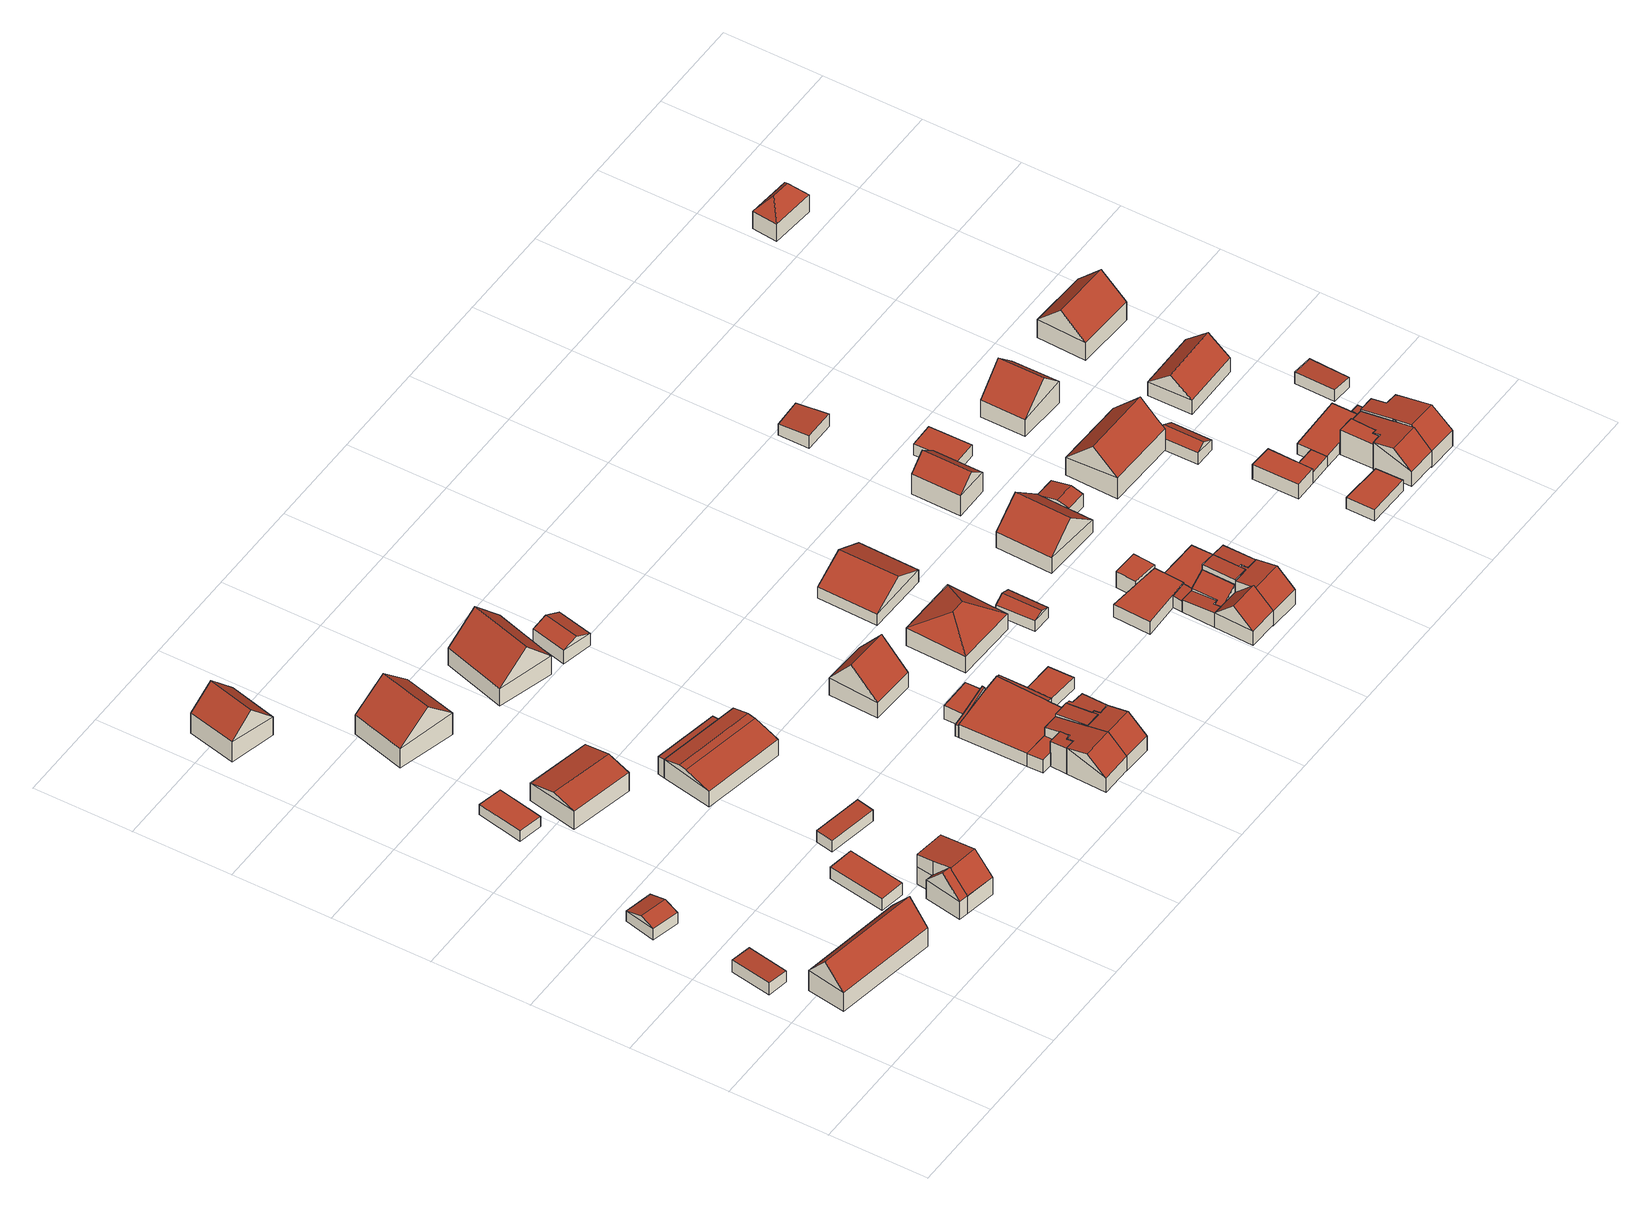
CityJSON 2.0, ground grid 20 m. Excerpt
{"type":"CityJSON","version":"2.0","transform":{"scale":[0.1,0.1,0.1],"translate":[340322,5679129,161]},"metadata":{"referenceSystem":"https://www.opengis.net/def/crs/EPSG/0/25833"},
"CityObjects":{
"building1":{"type":"Building","attributes":{"Dachtyp_tdc":"tdcPolyFlatRoof","Gemeindeschluessel":14729160,"Dachneigung":3.45,"QualitaetDacherkennung":81,"Geometrietyp2DReferenz":"3000","function":"31001_9998","roofType":"2100","measuredHeight":2.8},"geometry":[{"type":"MultiSurface","lod":"2","boundaries":[[[0,1,2,3]],[[1,4,5,2]],[[4,6,7,5]],[[6,0,3,7]],[[6,4,1,0]],[[3,2,5,7]]],"semantics":{"surfaces":[{"type":"WallSurface"},{"type":"RoofSurface"},{"type":"GroundSurface"}],"values":[0,0,0,0,1,2]}}]},
"building2":{"type":"Building","attributes":{"Dachtyp_tdc":"tdcGableRoof","Gemeindeschluessel":14729160,"Dachneigung":48.86,"QualitaetDacherkennung":70,"Geometrietyp2DReferenz":"3000","function":"31001_9998","roofType":"3100","measuredHeight":9.04},"geometry":[{"type":"MultiSurface","lod":"2","boundaries":[[[8,9,10,11]],[[9,12,13,10]],[[12,14,15,13]],[[14,8,11,15]],[[12,9,16]],[[8,14,17]],[[9,8,17,16]],[[14,12,16,17]],[[11,10,13,15]]],"semantics":{"surfaces":[{"type":"WallSurface"},{"type":"RoofSurface"},{"type":"GroundSurface"}],"values":[0,0,0,0,0,0,1,1,2]}}]},
"building3":{"type":"Building","attributes":{"Dachtyp_tdc":"tdcGableRoof","Gemeindeschluessel":14729160,"Dachneigung":17.67,"QualitaetDacherkennung":89,"Geometrietyp2DReferenz":"3000","function":"31001_9998","roofType":"3100","measuredHeight":3.53},"geometry":[{"type":"MultiSurface","lod":"2","boundaries":[[[18,19,20,21]],[[19,22,23,20]],[[22,24,25,23]],[[24,18,21,25]],[[22,19,26]],[[18,24,27]],[[19,18,27,26]],[[24,22,26,27]],[[21,20,23,25]]],"semantics":{"surfaces":[{"type":"WallSurface"},{"type":"RoofSurface"},{"type":"GroundSurface"}],"values":[0,0,0,0,0,0,1,1,2]}}]},
"building4":{"type":"Building","attributes":{"Dachtyp_tdc":"tdcPolyFlatRoof","Gemeindeschluessel":14729160,"Dachneigung":0,"QualitaetDacherkennung":93,"Geometrietyp2DReferenz":"3000","function":"31001_9998","roofType":"1000","measuredHeight":2.4},"geometry":[{"type":"MultiSurface","lod":"2","boundaries":[[[28,29,30,31]],[[29,32,33,30]],[[32,34,35,33]],[[34,28,31,35]],[[34,32,29,28]],[[31,30,33,35]]],"semantics":{"surfaces":[{"type":"WallSurface"},{"type":"RoofSurface"},{"type":"GroundSurface"}],"values":[0,0,0,0,1,2]}}]},
"building5":{"type":"Building","attributes":{"Dachtyp_tdc":"tdcPolyFlatRoof","Gemeindeschluessel":14729160,"Dachneigung":3.11,"QualitaetDacherkennung":82,"Geometrietyp2DReferenz":"3000","function":"31001_9998","roofType":"2100","measuredHeight":2.93},"geometry":[{"type":"MultiSurface","lod":"2","boundaries":[[[36,37,38,39]],[[37,40,41,38]],[[40,42,43,41]],[[42,36,39,43]],[[42,40,37,36]],[[39,38,41,43]]],"semantics":{"surfaces":[{"type":"WallSurface"},{"type":"RoofSurface"},{"type":"GroundSurface"}],"values":[0,0,0,0,1,2]}}]},
"building6":{"type":"Building","attributes":{"Gemeindeschluessel":14729160,"Geometrietyp2DReferenz":"3000","function":"31001_9998","roofType":"9999"},"children":["building6-1","building6-2"]},
"building6-1":{"type":"BuildingPart","attributes":{"Dachtyp_tdc":"tdcGableRoof","Dachneigung":10.77,"QualitaetDacherkennung":47,"Geometrietyp2DReferenz":"3000","roofType":"3100","measuredHeight":8.33},"parents":["building6"],"geometry":[{"type":"MultiSurface","lod":"2","boundaries":[[[44,45,46,47]],[[45,48,49,46]],[[48,50,51,49]],[[50,52,53,51]],[[54,50,55,56]],[[57,58,59,60,56,55]],[[44,61,59,58,45]],[[45,58,57,48]],[[48,57,55,50]],[[50,54,52]],[[53,47,46,49,51]],[[47,53,52,44]],[[61,60,59]],[[52,54,61,44]],[[61,54,56,60]]],"semantics":{"surfaces":[{"type":"WallSurface"},{"type":"RoofSurface"},{"type":"GroundSurface"},{"type":"ClosureSurface"}],"values":[0,0,0,0,1,1,0,0,0,0,2,3,0,3,3]}}]},
"building6-2":{"type":"BuildingPart","attributes":{"Dachtyp_tdc":"tdcGableRoof","Dachneigung":48.95,"QualitaetDacherkennung":73,"Geometrietyp2DReferenz":"3000","roofType":"3100","measuredHeight":8.47},"parents":["building6"],"geometry":[{"type":"MultiSurface","lod":"2","boundaries":[[[54,62,63,53,52]],[[62,64,65,63]],[[64,61,44,47,65]],[[64,62,66]],[[62,54,56,67,66]],[[61,64,66,67,60]],[[53,63,65,47]],[[52,53,47,44]],[[54,52,44,61]],[[60,67,56]],[[61,60,56,54]]],"semantics":{"surfaces":[{"type":"WallSurface"},{"type":"RoofSurface"},{"type":"GroundSurface"},{"type":"ClosureSurface"}],"values":[0,0,0,0,1,1,2,3,3,0,3]}}]},
"building7":{"type":"Building","attributes":{"Gemeindeschluessel":14729160,"Dachtyp_tdc":"tdcGableRoof","Dachneigung":14.03,"QualitaetDacherkennung":88,"Geometrietyp2DReferenz":"3000","function":"31001_9998","roofType":"3100","measuredHeight":5.53},"geometry":[{"type":"MultiSurface","lod":"2","boundaries":[[[68,69,70,71]],[[69,72,73,70]],[[72,74,75,73]],[[74,68,71,75]],[[72,69,76]],[[68,74,77]],[[69,68,77,76]],[[74,72,76,77]],[[71,70,73,75]]],"semantics":{"surfaces":[{"type":"WallSurface"},{"type":"RoofSurface"},{"type":"GroundSurface"}],"values":[0,0,0,0,0,0,1,1,2]}}]},
"building8":{"type":"Building","attributes":{"Dachtyp_tdc":"tdcGableRoof","Gemeindeschluessel":14729160,"Dachneigung":44.87,"QualitaetDacherkennung":89,"Geometrietyp2DReferenz":"3000","function":"31001_9998","roofType":"3100","measuredHeight":9.23},"geometry":[{"type":"MultiSurface","lod":"2","boundaries":[[[78,79,80,81]],[[79,82,83,80]],[[82,84,85,83]],[[84,78,81,85]],[[82,79,86]],[[78,84,87]],[[79,78,87,86]],[[84,82,86,87]],[[81,80,83,85]]],"semantics":{"surfaces":[{"type":"WallSurface"},{"type":"RoofSurface"},{"type":"GroundSurface"}],"values":[0,0,0,0,0,0,1,1,2]}}]},
"building9":{"type":"Building","attributes":{"Gemeindeschluessel":14729160,"Dachtyp_tdc":"tdcPolyFlatRoof","Dachneigung":3.34,"QualitaetDacherkennung":82,"Geometrietyp2DReferenz":"3000","function":"31001_9998","roofType":"2100","measuredHeight":2.76},"geometry":[{"type":"MultiSurface","lod":"2","boundaries":[[[88,89,90,91]],[[89,92,93,90]],[[92,94,95,93]],[[94,88,91,95]],[[94,92,89,88]],[[91,90,93,95]]],"semantics":{"surfaces":[{"type":"WallSurface"},{"type":"RoofSurface"},{"type":"GroundSurface"}],"values":[0,0,0,0,1,2]}}]},
"building10":{"type":"Building","attributes":{"Dachtyp_tdc":"tdcGableRoof","Gemeindeschluessel":14729160,"Dachneigung":41.37,"QualitaetDacherkennung":78,"Geometrietyp2DReferenz":"3000","function":"31001_9998","roofType":"3100","measuredHeight":10.11},"geometry":[{"type":"MultiSurface","lod":"2","boundaries":[[[96,97,98,99]],[[97,100,101,98]],[[100,102,103,101]],[[102,96,99,103]],[[100,97,104]],[[96,102,105]],[[97,96,105,104]],[[102,100,104,105]],[[99,98,101,103]]],"semantics":{"surfaces":[{"type":"WallSurface"},{"type":"RoofSurface"},{"type":"GroundSurface"}],"values":[0,0,0,0,0,0,1,1,2]}}]},
"building11":{"type":"Building","attributes":{"Gemeindeschluessel":14729160,"Geometrietyp2DReferenz":"3000","function":"31001_9998","roofType":"9999"},"children":["building11-1","building11-2"]},
"building11-1":{"type":"BuildingPart","attributes":{"Dachtyp_tdc":"tdcPolyFlatRoof","Dachneigung":14.11,"QualitaetDacherkennung":56,"Geometrietyp2DReferenz":"3000","roofType":"2100","measuredHeight":4.42},"parents":["building11"],"geometry":[{"type":"MultiSurface","lod":"2","boundaries":[[[106,107,108,109]],[[110,111,112,113]],[[111,106,109,112]],[[111,110,107,106]],[[109,108,113,112]],[[113,108,107,110]]],"semantics":{"surfaces":[{"type":"WallSurface"},{"type":"RoofSurface"},{"type":"GroundSurface"},{"type":"ClosureSurface"}],"values":[0,0,0,1,2,3]}}]},
"building11-2":{"type":"BuildingPart","attributes":{"Dachtyp_tdc":"tdcCutGableRoof","Dachneigung":16.23,"QualitaetDacherkennung":88,"Geometrietyp2DReferenz":"3000","roofType":"9999","measuredHeight":5.29},"parents":["building11"],"geometry":[{"type":"MultiSurface","lod":"2","boundaries":[[[114,115,116,117]],[[115,110,113,116]],[[118,114,117,119]],[[115,114,120,121]],[[110,115,121,122]],[[118,110,122,123]],[[114,118,123,120]],[[122,121,120,123]],[[117,116,113,108,119]],[[119,108,107,110,118]],[[108,113,110,107]]],"semantics":{"surfaces":[{"type":"WallSurface"},{"type":"RoofSurface"},{"type":"GroundSurface"},{"type":"ClosureSurface"}],"values":[0,0,0,1,0,1,0,1,2,0,3]}}]},
"building12":{"type":"Building","attributes":{"Dachtyp_tdc":"tdcGableRoof","Gemeindeschluessel":14729160,"Dachneigung":44.81,"QualitaetDacherkennung":93,"Geometrietyp2DReferenz":"3000","function":"31001_9998","roofType":"3100","measuredHeight":9.96},"geometry":[{"type":"MultiSurface","lod":"2","boundaries":[[[124,125,126,127]],[[125,128,129,126]],[[128,130,131,129]],[[130,124,127,131]],[[128,125,132]],[[124,130,133]],[[125,124,133,132]],[[130,128,132,133]],[[127,126,129,131]]],"semantics":{"surfaces":[{"type":"WallSurface"},{"type":"RoofSurface"},{"type":"GroundSurface"}],"values":[0,0,0,0,0,0,1,1,2]}}]},
"building13":{"type":"Building","attributes":{"Dachtyp_tdc":"tdcFreeFormRoof","Gemeindeschluessel":14729160,"Dachneigung":10.51,"QualitaetDacherkennung":53,"Geometrietyp2DReferenz":"3000","function":"31001_9998","roofType":"5000","measuredHeight":6.97},"geometry":[{"type":"MultiSurface","lod":"2","boundaries":[[[134,135,136,137]],[[135,138,139,136]],[[138,140,141,139]],[[140,142,143,141]],[[142,144,145,143]],[[144,146,147,145]],[[146,148,149,147]],[[148,150,151,149]],[[150,134,137,151]],[[150,148,146,144,142,140,138,152,153]],[[134,153,152,135]],[[138,135,152]],[[134,150,153]],[[137,136,139,141,143,145,147,149,151]]],"semantics":{"surfaces":[{"type":"WallSurface"},{"type":"RoofSurface"},{"type":"GroundSurface"}],"values":[0,0,0,0,0,0,0,0,0,1,1,0,0,2]}}]},
"building14":{"type":"Building","attributes":{"Dachtyp_tdc":"tdcGableRoof","Gemeindeschluessel":14729160,"Dachneigung":25.34,"QualitaetDacherkennung":75,"Geometrietyp2DReferenz":"3000","function":"31001_9998","roofType":"3100","measuredHeight":4.46},"geometry":[{"type":"MultiSurface","lod":"2","boundaries":[[[154,155,156,157]],[[155,158,159,156]],[[158,160,161,159]],[[160,154,157,161]],[[158,155,162]],[[154,160,163]],[[155,154,163,162]],[[160,158,162,163]],[[157,156,159,161]]],"semantics":{"surfaces":[{"type":"WallSurface"},{"type":"RoofSurface"},{"type":"GroundSurface"}],"values":[0,0,0,0,0,0,1,1,2]}}]},
"building15":{"type":"Building","attributes":{"Gemeindeschluessel":14729160,"Geometrietyp2DReferenz":"3000","function":"31001_9998","roofType":"9999"},"children":["building15-1","building15-2"]},
"building15-1":{"type":"BuildingPart","attributes":{"Dachtyp_tdc":"tdcGableRoof","Dachneigung":44.26,"QualitaetDacherkennung":89,"Geometrietyp2DReferenz":"3000","roofType":"3100","measuredHeight":7.19},"parents":["building15"],"geometry":[{"type":"MultiSurface","lod":"2","boundaries":[[[164,165,166,167]],[[165,168,169,166]],[[168,170,171,169]],[[170,172,173,171]],[[172,174,175,173]],[[174,134,176,175]],[[134,153,177,176]],[[153,178,179,177]],[[153,134,174,172]],[[172,170,168,165,164,180,178,153]],[[167,166,169,171,173,175,176,177,179,181]],[[180,181,179,178]],[[164,167,181,180]]],"semantics":{"surfaces":[{"type":"WallSurface"},{"type":"RoofSurface"},{"type":"GroundSurface"},{"type":"ClosureSurface"}],"values":[0,0,0,0,0,0,0,0,1,1,2,3,3]}}]},
"building15-2":{"type":"BuildingPart","attributes":{"Dachtyp_tdc":"tdcPolyFlatRoof","Dachneigung":6.63,"QualitaetDacherkennung":95,"Geometrietyp2DReferenz":"3000","roofType":"2100","measuredHeight":6.54},"parents":["building15"],"geometry":[{"type":"MultiSurface","lod":"2","boundaries":[[[182,183,164,167,184]],[[185,186,187,179,178]],[[186,182,184,187]],[[186,185,188,183,182]],[[184,167,181,179,187]],[[180,164,183,188]],[[180,181,167,164]],[[178,180,188,185]],[[178,179,181,180]]],"semantics":{"surfaces":[{"type":"WallSurface"},{"type":"RoofSurface"},{"type":"GroundSurface"},{"type":"ClosureSurface"}],"values":[0,0,0,1,2,0,3,0,3]}}]},
"building16":{"type":"Building","attributes":{"Dachtyp_tdc":"tdcGableRoof","Gemeindeschluessel":14729160,"Dachneigung":48.01,"QualitaetDacherkennung":89,"Geometrietyp2DReferenz":"3000","function":"31001_9998","roofType":"3100","measuredHeight":9.48},"geometry":[{"type":"MultiSurface","lod":"2","boundaries":[[[189,190,191,192]],[[190,193,194,191]],[[193,195,196,194]],[[195,189,192,196]],[[193,190,197]],[[189,195,198]],[[190,189,198,197]],[[195,193,197,198]],[[192,191,194,196]]],"semantics":{"surfaces":[{"type":"WallSurface"},{"type":"RoofSurface"},{"type":"GroundSurface"}],"values":[0,0,0,0,0,0,1,1,2]}}]},
"building17":{"type":"Building","attributes":{"Gemeindeschluessel":14729160,"Geometrietyp2DReferenz":"3000","function":"31001_9998","roofType":"9999"},"children":["building17-1","building17-2","building17-3","building17-4","building17-5","building17-6","building17-7","building17-8"]},
"building17-1":{"type":"BuildingPart","attributes":{"Dachtyp_tdc":"tdcPolyFlatRoof","Dachneigung":0,"QualitaetDacherkennung":0,"Geometrietyp2DReferenz":"3000","roofType":"9999","measuredHeight":3.07},"parents":["building17"],"geometry":[{"type":"MultiSurface","lod":"2","boundaries":[[[199,200,201,202,203]],[[202,204,147,203]],[[201,200,205,206]],[[200,199,207,205]],[[147,204,206,205,207]],[[206,204,202,201]],[[203,147,207,199]]],"semantics":{"surfaces":[{"type":"RoofSurface"},{"type":"WallSurface"},{"type":"GroundSurface"},{"type":"ClosureSurface"}],"values":[0,1,1,1,2,3,3]}}]},
"building17-2":{"type":"BuildingPart","attributes":{"Dachtyp_tdc":"tdcPolyFlatRoof","Dachneigung":4.3,"QualitaetDacherkennung":74,"Geometrietyp2DReferenz":"3000","roofType":"2100","measuredHeight":6.04},"parents":["building17"],"geometry":[{"type":"MultiSurface","lod":"2","boundaries":[[[208,209,145,204,202]],[[209,210,143,145]],[[210,211,141,143]],[[211,212,139,141]],[[212,213,201,206,139]],[[212,211,210,209,208,213]],[[206,204,145,143,141,139]],[[202,201,213,208]],[[202,204,206,201]]],"semantics":{"surfaces":[{"type":"WallSurface"},{"type":"RoofSurface"},{"type":"GroundSurface"},{"type":"ClosureSurface"}],"values":[0,0,0,0,0,1,2,0,3]}}]},
"building17-3":{"type":"BuildingPart","attributes":{"Dachtyp_tdc":"tdcPolyFlatRoof","Dachneigung":0,"QualitaetDacherkennung":36,"Geometrietyp2DReferenz":"3000","roofType":"1000","measuredHeight":3.06},"parents":["building17"],"geometry":[{"type":"MultiSurface","lod":"2","boundaries":[[[214,215,216,217,218]],[[219,220,221,222,223]],[[224,225,149,226]],[[225,203,147,149]],[[199,227,228,229,207]],[[199,203,225,224,220,219,215,214,230,227]],[[229,218,217,222,221,226,149,147,207]],[[230,228,227]],[[218,229,228,230,214]],[[223,216,215,219]],[[223,222,217,216]],[[226,221,220,224]],[[207,147,203,199]]],"semantics":{"surfaces":[{"type":"WallSurface"},{"type":"RoofSurface"},{"type":"GroundSurface"},{"type":"ClosureSurface"}],"values":[0,0,0,0,0,1,2,0,3,0,3,3,3]}}]},
"building17-4":{"type":"BuildingPart","attributes":{"Dachtyp_tdc":"tdcPolyFlatRoof","Dachneigung":0,"QualitaetDacherkennung":89,"Geometrietyp2DReferenz":"3000","roofType":"1000","measuredHeight":3.07},"parents":["building17"],"geometry":[{"type":"MultiSurface","lod":"2","boundaries":[[[231,232,233,234]],[[235,236,237,238,239]],[[236,231,234,237]],[[236,235,240,232,231]],[[234,233,238,237]],[[239,240,235]],[[238,233,232,240,239]]],"semantics":{"surfaces":[{"type":"WallSurface"},{"type":"RoofSurface"},{"type":"GroundSurface"},{"type":"ClosureSurface"}],"values":[0,0,0,1,2,0,3]}}]},
"building17-5":{"type":"BuildingPart","attributes":{"Dachtyp_tdc":"tdcPolyFlatRoof","Dachneigung":7.1,"QualitaetDacherkennung":32,"Geometrietyp2DReferenz":"3000","roofType":"2100","measuredHeight":3.89},"parents":["building17"],"geometry":[{"type":"MultiSurface","lod":"2","boundaries":[[[241,239,238,242]],[[243,244,214,218,233,232]],[[228,241,242,229]],[[228,230,244,243,240,239,241]],[[242,238,233,218,229]],[[232,240,243]],[[233,238,239,240,232]],[[230,214,244]],[[228,229,218,214,230]]],"semantics":{"surfaces":[{"type":"WallSurface"},{"type":"RoofSurface"},{"type":"GroundSurface"},{"type":"ClosureSurface"}],"values":[0,0,0,1,2,0,3,0,3]}}]},
"building17-6":{"type":"BuildingPart","attributes":{"Dachtyp_tdc":"tdcPolyFlatRoof","Dachneigung":0,"QualitaetDacherkennung":87,"Geometrietyp2DReferenz":"3000","roofType":"1000","measuredHeight":2.67},"parents":["building17"],"geometry":[{"type":"MultiSurface","lod":"2","boundaries":[[[245,246,247,248]],[[246,249,250,247]],[[249,251,252,250]],[[251,249,246,245]],[[248,247,250,252]],[[248,252,251,245]]],"semantics":{"surfaces":[{"type":"WallSurface"},{"type":"RoofSurface"},{"type":"GroundSurface"},{"type":"ClosureSurface"}],"values":[0,0,0,1,2,3]}}]},
"building17-7":{"type":"BuildingPart","attributes":{"Dachtyp_tdc":"tdcPolyFlatRoof","Dachneigung":8.45,"QualitaetDacherkennung":95,"Geometrietyp2DReferenz":"3000","roofType":"2100","measuredHeight":2.87},"parents":["building17"],"geometry":[{"type":"MultiSurface","lod":"2","boundaries":[[[216,253,254,217]],[[253,245,248,254]],[[223,222,252,251]],[[223,251,245,253,216]],[[217,254,248,252,222]],[[251,252,248,245]],[[217,222,223,216]]],"semantics":{"surfaces":[{"type":"WallSurface"},{"type":"RoofSurface"},{"type":"GroundSurface"},{"type":"ClosureSurface"}],"values":[0,0,0,1,2,3,3]}}]},
"building17-8":{"type":"BuildingPart","attributes":{"Dachtyp_tdc":"tdcPolyFlatRoof","Dachneigung":6.81,"QualitaetDacherkennung":90,"Geometrietyp2DReferenz":"3000","roofType":"2100","measuredHeight":6.29},"parents":["building17"],"geometry":[{"type":"MultiSurface","lod":"2","boundaries":[[[255,256,257,221,220]],[[256,258,259,257]],[[258,170,260,259]],[[170,168,261,260]],[[168,262,263,261]],[[262,264,265,263]],[[264,266,224,226,265]],[[266,264,262,168,170,258,256,255]],[[221,257,259,260,261,263,265,226]],[[220,224,266,255]],[[220,221,226,224]]],"semantics":{"surfaces":[{"type":"WallSurface"},{"type":"RoofSurface"},{"type":"GroundSurface"},{"type":"ClosureSurface"}],"values":[0,0,0,0,0,0,0,1,2,0,3]}}]},
"building18":{"type":"Building","attributes":{"Dachtyp_tdc":"tdcHipRoof","Gemeindeschluessel":14729160,"Dachneigung":26.86,"QualitaetDacherkennung":77,"Geometrietyp2DReferenz":"3000","function":"31001_9998","roofType":"3200","measuredHeight":6.87},"geometry":[{"type":"MultiSurface","lod":"2","boundaries":[[[267,268,269,270]],[[268,271,272,269]],[[271,273,274,272]],[[273,267,270,274]],[[271,268,275]],[[267,273,276]],[[268,267,276,275]],[[273,271,275,276]],[[270,269,272,274]]],"semantics":{"surfaces":[{"type":"WallSurface"},{"type":"RoofSurface"},{"type":"GroundSurface"}],"values":[0,0,0,0,1,1,1,1,2]}}]},
"building19":{"type":"Building","attributes":{"Dachtyp_tdc":"tdcGableRoof","Gemeindeschluessel":14729160,"Dachneigung":27.64,"QualitaetDacherkennung":80,"Geometrietyp2DReferenz":"3000","function":"31001_9998","roofType":"3100","measuredHeight":6.07},"geometry":[{"type":"MultiSurface","lod":"2","boundaries":[[[277,278,279,280]],[[278,281,282,279]],[[281,283,284,282]],[[283,277,280,284]],[[281,278,285]],[[277,283,286]],[[278,277,286,285]],[[283,281,285,286]],[[280,279,282,284]]],"semantics":{"surfaces":[{"type":"WallSurface"},{"type":"RoofSurface"},{"type":"GroundSurface"}],"values":[0,0,0,0,0,0,1,1,2]}}]},
"building20":{"type":"Building","attributes":{"Dachtyp_tdc":"tdcGableRoof","Gemeindeschluessel":14729160,"Dachneigung":22.49,"QualitaetDacherkennung":96,"Geometrietyp2DReferenz":"3000","function":"31001_9998","roofType":"3100","measuredHeight":3.26},"geometry":[{"type":"MultiSurface","lod":"2","boundaries":[[[287,288,289,290]],[[288,291,292,289]],[[291,293,294,292]],[[293,287,290,294]],[[291,288,295]],[[287,293,296]],[[288,287,296,295]],[[293,291,295,296]],[[290,289,292,294]]],"semantics":{"surfaces":[{"type":"WallSurface"},{"type":"RoofSurface"},{"type":"GroundSurface"}],"values":[0,0,0,0,0,0,1,1,2]}}]},
"building21":{"type":"Building","attributes":{"Gemeindeschluessel":14729160,"Geometrietyp2DReferenz":"3000","function":"31001_9998","roofType":"9999"},"children":["building21-1","building21-2"]},
"building21-1":{"type":"BuildingPart","attributes":{"Dachtyp_tdc":"tdcGableRoof","Dachneigung":44.36,"QualitaetDacherkennung":85,"Geometrietyp2DReferenz":"3000","roofType":"3100","measuredHeight":7.15},"parents":["building21"],"geometry":[{"type":"MultiSurface","lod":"2","boundaries":[[[297,298,299,300]],[[298,301,302,303,299]],[[304,305,306,307]],[[305,297,300,306]],[[305,308,309,297]],[[301,298,309,308,304,310]],[[304,308,305]],[[297,309,298]],[[300,299,303,307,306]],[[310,302,301]],[[307,303,302,310,304]]],"semantics":{"surfaces":[{"type":"WallSurface"},{"type":"RoofSurface"},{"type":"GroundSurface"},{"type":"ClosureSurface"}],"values":[0,0,0,0,1,1,0,0,2,0,3]}}]},
"building21-2":{"type":"BuildingPart","attributes":{"Dachtyp_tdc":"tdcPolyFlatRoof","Dachneigung":31.44,"QualitaetDacherkennung":83,"Geometrietyp2DReferenz":"3000","roofType":"2100","measuredHeight":5.17},"parents":["building21"],"geometry":[{"type":"MultiSurface","lod":"2","boundaries":[[[311,312,304,307,313]],[[302,314,315,303]],[[314,316,317,315]],[[316,318,319,317]],[[318,311,313,319]],[[318,316,314,302,310,312,311]],[[313,307,303,315,317,319]],[[310,304,312]],[[302,303,307,304,310]]],"semantics":{"surfaces":[{"type":"WallSurface"},{"type":"RoofSurface"},{"type":"GroundSurface"},{"type":"ClosureSurface"}],"values":[0,0,0,0,0,1,2,0,3]}}]},
"building22":{"type":"Building","attributes":{"Gemeindeschluessel":14729160,"Geometrietyp2DReferenz":"3000","function":"31001_9998","roofType":"9999"},"children":["building22-1","building22-2","building22-3","building22-4","building22-5","building22-6"]},
"building22-1":{"type":"BuildingPart","attributes":{"Dachtyp_tdc":"tdcPolyFlatRoof","Dachneigung":4.44,"QualitaetDacherkennung":96,"Geometrietyp2DReferenz":"3000","roofType":"2100","measuredHeight":2.66},"parents":["building22"],"geometry":[{"type":"MultiSurface","lod":"2","boundaries":[[[320,321,322,323]],[[324,325,319,326]],[[325,324,327,328,321,320]],[[323,322,329,326,319]],[[329,322,321,328]],[[324,326,329,328,327]],[[323,319,325,320]]],"semantics":{"surfaces":[{"type":"WallSurface"},{"type":"RoofSurface"},{"type":"GroundSurface"},{"type":"ClosureSurface"}],"values":[0,0,1,2,3,3,3]}}]},
"building22-2":{"type":"BuildingPart","attributes":{"Dachtyp_tdc":"tdcPolyFlatRoof","Dachneigung":3.65,"QualitaetDacherkennung":83,"Geometrietyp2DReferenz":"3000","roofType":"2100","measuredHeight":6.04},"parents":["building22"],"geometry":[{"type":"MultiSurface","lod":"2","boundaries":[[[330,331,332,333,334]],[[331,335,336,332]],[[335,337,338,336]],[[337,339,340,338]],[[339,341,342,343,340]],[[341,339,337,335,331,330]],[[333,332,336,338,340,343]],[[330,334,342,341]],[[334,333,343,342]]],"semantics":{"surfaces":[{"type":"WallSurface"},{"type":"RoofSurface"},{"type":"GroundSurface"},{"type":"ClosureSurface"}],"values":[0,0,0,0,0,1,2,0,3]}}]},
"building22-3":{"type":"BuildingPart","attributes":{"Dachtyp_tdc":"tdcPolyFlatRoof","Dachneigung":4.61,"QualitaetDacherkennung":85,"Geometrietyp2DReferenz":"3000","roofType":"2100","measuredHeight":3.33},"parents":["building22"],"geometry":[{"type":"MultiSurface","lod":"2","boundaries":[[[344,345,315,317]],[[345,301,303,315]],[[301,298,299,303]],[[298,346,320,323,299]],[[347,344,317,319,325]],[[347,346,298,301,345,344]],[[317,315,303,299,323,319]],[[325,320,346,347]],[[325,319,323,320]]],"semantics":{"surfaces":[{"type":"WallSurface"},{"type":"RoofSurface"},{"type":"GroundSurface"},{"type":"ClosureSurface"}],"values":[0,0,0,0,0,1,2,0,3]}}]},
"building22-4":{"type":"BuildingPart","attributes":{"Dachtyp_tdc":"tdcPolyFlatRoof","Dachneigung":0,"QualitaetDacherkennung":88,"Geometrietyp2DReferenz":"3000","roofType":"1000","measuredHeight":2.65},"parents":["building22"],"geometry":[{"type":"MultiSurface","lod":"2","boundaries":[[[348,334,333,349]],[[342,350,313,343]],[[350,351,324,326,313]],[[352,348,349,353]],[[352,328,327,351,350,342,334,348]],[[349,333,343,313,326,329,353]],[[343,333,334,342]],[[327,324,351]],[[329,326,324,327,328]],[[353,329,328,352]]],"semantics":{"surfaces":[{"type":"WallSurface"},{"type":"RoofSurface"},{"type":"GroundSurface"},{"type":"ClosureSurface"}],"values":[0,0,0,0,1,2,3,0,3,3]}}]},
"building22-5":{"type":"BuildingPart","attributes":{"Dachtyp_tdc":"tdcPolyFlatRoof","Dachneigung":0,"QualitaetDacherkennung":79,"Geometrietyp2DReferenz":"3000","roofType":"1000","measuredHeight":2.96},"parents":["building22"],"geometry":[{"type":"MultiSurface","lod":"2","boundaries":[[[354,355,356,357]],[[355,358,359,356]],[[360,361,352,353,362]],[[363,354,357,322,321]],[[363,364,361,360,358,355,354]],[[357,356,359,362,353,329,322]],[[362,359,358,360]],[[352,361,364,328]],[[353,352,328,329]],[[321,328,364,363]],[[321,322,329,328]]],"semantics":{"surfaces":[{"type":"WallSurface"},{"type":"RoofSurface"},{"type":"GroundSurface"},{"type":"ClosureSurface"}],"values":[0,0,0,0,1,2,3,0,3,0,3]}}]},
"building22-6":{"type":"BuildingPart","attributes":{"Dachtyp_tdc":"tdcPolyFlatRoof","Dachneigung":0,"QualitaetDacherkennung":0,"Geometrietyp2DReferenz":"3000","roofType":"9999","measuredHeight":3.79},"parents":["building22"],"geometry":[{"type":"MultiSurface","lod":"2","boundaries":[[[365,366,367,368]],[[368,367,369,359,358]],[[367,366,370,369]],[[366,365,360,362,370]],[[358,360,365,368]],[[359,369,370,362]],[[358,359,362,360]]],"semantics":{"surfaces":[{"type":"RoofSurface"},{"type":"WallSurface"},{"type":"GroundSurface"},{"type":"ClosureSurface"}],"values":[0,1,1,1,1,2,3]}}]},
"building23":{"type":"Building","attributes":{"Gemeindeschluessel":14729160,"Geometrietyp2DReferenz":"3000","function":"31001_9998","roofType":"9999"},"children":["building23-1","building23-2"]},
"building23-1":{"type":"BuildingPart","attributes":{"Dachtyp_tdc":"tdcPolyFlatRoof","Dachneigung":4.28,"QualitaetDacherkennung":88,"Geometrietyp2DReferenz":"3000","roofType":"2100","measuredHeight":6.59},"parents":["building23"],"geometry":[{"type":"MultiSurface","lod":"2","boundaries":[[[371,341,372,373]],[[341,339,374,375,372]],[[376,371,373,377,378]],[[376,379,339,341,371]],[[373,372,375,380,377]],[[381,374,339,379]],[[381,380,375,374]],[[378,381,379,376]],[[378,377,380,381]]],"semantics":{"surfaces":[{"type":"WallSurface"},{"type":"RoofSurface"},{"type":"GroundSurface"},{"type":"ClosureSurface"}],"values":[0,0,0,1,2,0,3,0,3]}}]},
"building23-2":{"type":"BuildingPart","attributes":{"Dachtyp_tdc":"tdcGableRoof","Dachneigung":44.42,"QualitaetDacherkennung":80,"Geometrietyp2DReferenz":"3000","roofType":"3100","measuredHeight":7.06},"parents":["building23"],"geometry":[{"type":"MultiSurface","lod":"2","boundaries":[[[374,382,383,375]],[[382,335,384,383]],[[335,385,386,384]],[[385,387,388,386]],[[387,389,390,388]],[[389,391,392,390]],[[391,393,394,392]],[[393,378,377,394]],[[393,391,389,387]],[[387,385,335,382,374,381,378,393]],[[375,383,384,386,388,390,392,394,377,380]],[[380,377,378,381]],[[374,375,380,381]]],"semantics":{"surfaces":[{"type":"WallSurface"},{"type":"RoofSurface"},{"type":"GroundSurface"},{"type":"ClosureSurface"}],"values":[0,0,0,0,0,0,0,0,1,1,2,3,3]}}]},
"building24":{"type":"Building","attributes":{"Gemeindeschluessel":14729160,"Geometrietyp2DReferenz":"3000","function":"31001_9998","roofType":"9999"},"children":["building24-1","building24-2"]},
"building24-1":{"type":"BuildingPart","attributes":{"Dachtyp_tdc":"tdcGableRoof","Dachneigung":40.53,"QualitaetDacherkennung":86,"Geometrietyp2DReferenz":"3000","roofType":"3100","measuredHeight":8.45},"parents":["building24"],"geometry":[{"type":"MultiSurface","lod":"2","boundaries":[[[395,396,397,398]],[[396,399,400,401,397]],[[402,395,398,403]],[[399,396,404]],[[395,402,405]],[[396,395,405,404]],[[402,406,407,399,404,405]],[[398,397,401,408,403]],[[403,408,406,402]],[[407,400,399]],[[408,401,400,407,406]]],"semantics":{"surfaces":[{"type":"WallSurface"},{"type":"RoofSurface"},{"type":"GroundSurface"},{"type":"ClosureSurface"}],"values":[0,0,0,0,0,1,1,2,0,0,3]}}]},
"building24-2":{"type":"BuildingPart","attributes":{"Dachtyp_tdc":"tdcGableRoof","Dachneigung":14.76,"QualitaetDacherkennung":95,"Geometrietyp2DReferenz":"3000","roofType":"3100","measuredHeight":3.72},"parents":["building24"],"geometry":[{"type":"MultiSurface","lod":"2","boundaries":[[[400,409,410,401]],[[409,411,412,410]],[[411,413,406,408,412]],[[411,409,414]],[[400,407,413,415]],[[409,400,415,414]],[[413,411,414,415]],[[401,410,412,408]],[[407,406,413]],[[400,401,408,406,407]]],"semantics":{"surfaces":[{"type":"WallSurface"},{"type":"RoofSurface"},{"type":"GroundSurface"},{"type":"ClosureSurface"}],"values":[0,0,0,0,0,1,1,2,0,3]}}]},
"building25":{"type":"Building","attributes":{"Dachtyp_tdc":"tdcGableRoof","Gemeindeschluessel":14729160,"Dachneigung":39.98,"QualitaetDacherkennung":96,"Geometrietyp2DReferenz":"3000","function":"31001_9998","roofType":"3100","measuredHeight":7.52},"geometry":[{"type":"MultiSurface","lod":"2","boundaries":[[[416,417,418,419]],[[417,420,421,418]],[[420,422,423,421]],[[422,416,419,423]],[[420,417,424]],[[416,422,425]],[[417,416,425,424]],[[422,420,424,425]],[[419,418,421,423]]],"semantics":{"surfaces":[{"type":"WallSurface"},{"type":"RoofSurface"},{"type":"GroundSurface"}],"values":[0,0,0,0,0,0,1,1,2]}}]},
"building26":{"type":"Building","attributes":{"Dachtyp_tdc":"tdcPolyFlatRoof","Gemeindeschluessel":14729160,"Dachneigung":3.57,"QualitaetDacherkennung":92,"Geometrietyp2DReferenz":"3000","function":"31001_9998","roofType":"2100","measuredHeight":3.05},"geometry":[{"type":"MultiSurface","lod":"2","boundaries":[[[426,427,428,429]],[[427,430,431,428]],[[430,432,433,431]],[[432,426,429,433]],[[432,430,427,426]],[[429,428,431,433]]],"semantics":{"surfaces":[{"type":"WallSurface"},{"type":"RoofSurface"},{"type":"GroundSurface"}],"values":[0,0,0,0,1,2]}}]},
"building27":{"type":"Building","attributes":{"Dachtyp_tdc":"tdcPolyFlatRoof","Gemeindeschluessel":14729160,"Dachneigung":0,"QualitaetDacherkennung":84,"Geometrietyp2DReferenz":"3000","function":"31001_9998","roofType":"1000","measuredHeight":2.56},"geometry":[{"type":"MultiSurface","lod":"2","boundaries":[[[434,435,436,437]],[[435,438,439,436]],[[438,440,441,439]],[[440,434,437,441]],[[440,438,435,434]],[[437,436,439,441]]],"semantics":{"surfaces":[{"type":"WallSurface"},{"type":"RoofSurface"},{"type":"GroundSurface"}],"values":[0,0,0,0,1,2]}}]},
"building28":{"type":"Building","attributes":{"Dachtyp_tdc":"tdcGableRoof","Gemeindeschluessel":14729160,"Dachneigung":44.68,"QualitaetDacherkennung":74,"Geometrietyp2DReferenz":"3000","function":"31001_9998","roofType":"3100","measuredHeight":9.69},"geometry":[{"type":"MultiSurface","lod":"2","boundaries":[[[442,443,444,445]],[[443,446,447,444]],[[446,448,449,447]],[[448,450,451,449]],[[450,442,445,451]],[[450,452,453,454,442]],[[443,454,453,446]],[[448,452,450]],[[446,453,452,448]],[[442,454,443]],[[445,444,447,449,451]]],"semantics":{"surfaces":[{"type":"WallSurface"},{"type":"RoofSurface"},{"type":"GroundSurface"}],"values":[0,0,0,0,0,1,1,0,0,0,2]}}]},
"building29":{"type":"Building","attributes":{"Dachtyp_tdc":"tdcPolyFlatRoof","Gemeindeschluessel":14729160,"Dachneigung":0,"QualitaetDacherkennung":88,"Geometrietyp2DReferenz":"3000","function":"31001_9998","roofType":"1000","measuredHeight":2.62},"geometry":[{"type":"MultiSurface","lod":"2","boundaries":[[[455,456,457,458]],[[456,459,460,457]],[[459,461,462,460]],[[461,455,458,462]],[[461,459,456,455]],[[458,457,460,462]]],"semantics":{"surfaces":[{"type":"WallSurface"},{"type":"RoofSurface"},{"type":"GroundSurface"}],"values":[0,0,0,0,1,2]}}]},
"building30":{"type":"Building","attributes":{"Dachtyp_tdc":"tdcFreeFormRoof","Gemeindeschluessel":14729160,"Dachneigung":32.19,"QualitaetDacherkennung":96,"Geometrietyp2DReferenz":"3000","function":"31001_9998","roofType":"5000","measuredHeight":3.82},"geometry":[{"type":"MultiSurface","lod":"2","boundaries":[[[463,464,465,466]],[[464,467,468,465]],[[467,469,470,468]],[[469,471,472,470]],[[471,463,466,472]],[[473,474,469,467,464]],[[463,471,474,473]],[[464,463,473]],[[471,469,474]],[[466,465,468,470,472]]],"semantics":{"surfaces":[{"type":"WallSurface"},{"type":"RoofSurface"},{"type":"GroundSurface"}],"values":[0,0,0,0,0,1,1,0,0,2]}}]},
"building31":{"type":"Building","attributes":{"Dachtyp_tdc":"tdcGableRoof","Gemeindeschluessel":14729160,"Dachneigung":43.86,"QualitaetDacherkennung":96,"Geometrietyp2DReferenz":"3000","function":"31001_9998","roofType":"3100","measuredHeight":9.35},"geometry":[{"type":"MultiSurface","lod":"2","boundaries":[[[475,476,477,478]],[[476,479,480,477]],[[479,481,482,480]],[[481,475,478,482]],[[479,476,483]],[[475,481,484]],[[476,475,484,483]],[[481,479,483,484]],[[478,477,480,482]]],"semantics":{"surfaces":[{"type":"WallSurface"},{"type":"RoofSurface"},{"type":"GroundSurface"}],"values":[0,0,0,0,0,0,1,1,2]}}]},
"building32":{"type":"Building","attributes":{"Gemeindeschluessel":14729160,"Geometrietyp2DReferenz":"3000","function":"31001_9998","roofType":"9999"},"children":["building32-1","building32-2","building32-3","building32-4","building32-5"]},
"building32-1":{"type":"BuildingPart","attributes":{"Dachtyp_tdc":"tdcPolyFlatRoof","Dachneigung":0,"QualitaetDacherkennung":59,"Geometrietyp2DReferenz":"3000","roofType":"1000","measuredHeight":3.39},"parents":["building32"],"geometry":[{"type":"MultiSurface","lod":"2","boundaries":[[[485,486,487,488]],[[486,489,490,491,487]],[[492,493,494,495,496]],[[493,485,488,494]],[[493,492,489,486,485]],[[488,487,491,495,494]],[[496,490,489,492]],[[496,495,491,490]]],"semantics":{"surfaces":[{"type":"WallSurface"},{"type":"RoofSurface"},{"type":"GroundSurface"},{"type":"ClosureSurface"}],"values":[0,0,0,0,1,2,0,3]}}]},
"building32-2":{"type":"BuildingPart","attributes":{"Dachtyp_tdc":"tdcPolyFlatRoof","Dachneigung":0,"QualitaetDacherkennung":79,"Geometrietyp2DReferenz":"3000","roofType":"1000","measuredHeight":5.74},"parents":["building32"],"geometry":[{"type":"MultiSurface","lod":"2","boundaries":[[[497,498,499,500,501]],[[498,502,503,499]],[[502,504,505,503]],[[504,506,507,505]],[[506,508,509,510,507]],[[506,504,502,498,497,508]],[[510,500,499,503,505,507]],[[501,509,508,497]],[[501,500,510,509]]],"semantics":{"surfaces":[{"type":"WallSurface"},{"type":"RoofSurface"},{"type":"GroundSurface"},{"type":"ClosureSurface"}],"values":[0,0,0,0,0,1,2,0,3]}}]},
"building32-3":{"type":"BuildingPart","attributes":{"Dachtyp_tdc":"tdcPolyFlatRoof","Dachneigung":0,"QualitaetDacherkennung":81,"Geometrietyp2DReferenz":"3000","roofType":"1000","measuredHeight":2.55},"parents":["building32"],"geometry":[{"type":"MultiSurface","lod":"2","boundaries":[[[496,495,511,512]],[[490,513,514,491]],[[490,496,512,513]],[[514,511,495,491]],[[512,511,514,513]],[[491,495,496,490]]],"semantics":{"surfaces":[{"type":"WallSurface"},{"type":"RoofSurface"},{"type":"GroundSurface"},{"type":"ClosureSurface"}],"values":[0,0,1,2,3,3]}}]},
"building32-4":{"type":"BuildingPart","attributes":{"Dachtyp_tdc":"tdcPolyFlatRoof","Dachneigung":5.08,"QualitaetDacherkennung":91,"Geometrietyp2DReferenz":"3000","roofType":"2100","measuredHeight":2.56},"parents":["building32"],"geometry":[{"type":"MultiSurface","lod":"2","boundaries":[[[515,516,517,518]],[[516,519,520,521,517]],[[522,515,518,523,524]],[[522,519,516,515]],[[518,517,521,523]],[[524,520,519,522]],[[524,523,521,520]]],"semantics":{"surfaces":[{"type":"WallSurface"},{"type":"RoofSurface"},{"type":"GroundSurface"},{"type":"ClosureSurface"}],"values":[0,0,0,1,2,0,3]}}]},
"building32-5":{"type":"BuildingPart","attributes":{"Dachtyp_tdc":"tdcPolyFlatRoof","Dachneigung":0,"QualitaetDacherkennung":92,"Geometrietyp2DReferenz":"3000","roofType":"1000","measuredHeight":2.54},"parents":["building32"],"geometry":[{"type":"MultiSurface","lod":"2","boundaries":[[[525,524,523,526]],[[520,527,528,521]],[[527,529,530,528]],[[529,501,500,530]],[[509,531,532,510]],[[531,512,511,532]],[[513,533,534,514]],[[533,525,526,534]],[[533,513,512,531,509,501,529,527,520,524,525]],[[526,523,521,528,530,500,510,532,511,514,534]],[[521,523,524,520]],[[510,500,501,509]],[[514,511,512,513]]],"semantics":{"surfaces":[{"type":"WallSurface"},{"type":"RoofSurface"},{"type":"GroundSurface"},{"type":"ClosureSurface"}],"values":[0,0,0,0,0,0,0,0,1,2,3,3,3]}}]},
"building33":{"type":"Building","attributes":{"Dachtyp_tdc":"tdcFreeFormRoof","Gemeindeschluessel":14729160,"Dachneigung":10.14,"QualitaetDacherkennung":76,"Geometrietyp2DReferenz":"3000","function":"31001_9998","roofType":"5000","measuredHeight":7.05},"geometry":[{"type":"MultiSurface","lod":"2","boundaries":[[[535,536,537,538]],[[536,539,540,537]],[[539,541,542,540]],[[541,543,544,542]],[[543,545,546,544]],[[545,547,548,546]],[[547,549,550,548]],[[549,551,552,550]],[[551,535,538,552]],[[539,553,554,541]],[[553,536,535,551,549,547,545,543,554]],[[539,536,553]],[[543,541,554]],[[538,537,540,542,544,546,548,550,552]]],"semantics":{"surfaces":[{"type":"WallSurface"},{"type":"RoofSurface"},{"type":"GroundSurface"}],"values":[0,0,0,0,0,0,0,0,0,1,1,0,0,2]}}]},
"building34":{"type":"Building","attributes":{"Dachtyp_tdc":"tdcFreeFormRoof","Gemeindeschluessel":14729160,"Dachneigung":10.35,"QualitaetDacherkennung":42,"Geometrietyp2DReferenz":"3000","function":"31001_9998","roofType":"5000","measuredHeight":7.71},"geometry":[{"type":"MultiSurface","lod":"2","boundaries":[[[555,556,557,558]],[[556,559,560,557]],[[559,561,562,560]],[[561,563,564,562]],[[563,565,566,564]],[[565,567,568,566]],[[567,555,558,568]],[[569,555,567,565,563,561,570]],[[556,569,570,559]],[[556,555,569]],[[561,559,570]],[[558,557,560,562,564,566,568]]],"semantics":{"surfaces":[{"type":"WallSurface"},{"type":"RoofSurface"},{"type":"GroundSurface"}],"values":[0,0,0,0,0,0,0,1,1,0,0,2]}}]},
"building35":{"type":"Building","attributes":{"Dachtyp_tdc":"tdcGableRoof","Gemeindeschluessel":14729160,"Dachneigung":40.01,"QualitaetDacherkennung":97,"Geometrietyp2DReferenz":"3000","function":"31001_9998","roofType":"3100","measuredHeight":6.99},"geometry":[{"type":"MultiSurface","lod":"2","boundaries":[[[571,572,573,574]],[[572,575,576,573]],[[575,577,578,576]],[[577,571,574,578]],[[575,572,579]],[[571,577,580]],[[572,571,580,579]],[[577,575,579,580]],[[574,573,576,578]]],"semantics":{"surfaces":[{"type":"WallSurface"},{"type":"RoofSurface"},{"type":"GroundSurface"}],"values":[0,0,0,0,0,0,1,1,2]}}]},
"building36":{"type":"Building","attributes":{"Dachtyp_tdc":"tdcGableRoof","Gemeindeschluessel":14729160,"Dachneigung":42.62,"QualitaetDacherkennung":64,"Geometrietyp2DReferenz":"3000","function":"31001_9998","roofType":"3100","measuredHeight":9.01},"geometry":[{"type":"MultiSurface","lod":"2","boundaries":[[[581,582,583,584]],[[582,585,586,583]],[[585,587,588,586]],[[587,581,584,588]],[[585,582,589]],[[581,587,590]],[[582,581,590,589]],[[587,585,589,590]],[[584,583,586,588]]],"semantics":{"surfaces":[{"type":"WallSurface"},{"type":"RoofSurface"},{"type":"GroundSurface"}],"values":[0,0,0,0,0,0,1,1,2]}}]},
"building37":{"type":"Building","attributes":{"Dachtyp_tdc":"tdcPolyFlatRoof","Gemeindeschluessel":14729160,"Dachneigung":3.64,"QualitaetDacherkennung":87,"Geometrietyp2DReferenz":"3000","function":"31001_9998","roofType":"2100","measuredHeight":2.72},"geometry":[{"type":"MultiSurface","lod":"2","boundaries":[[[591,592,593,594]],[[592,595,596,593]],[[595,597,598,596]],[[597,591,594,598]],[[597,595,592,591]],[[594,593,596,598]]],"semantics":{"surfaces":[{"type":"WallSurface"},{"type":"RoofSurface"},{"type":"GroundSurface"}],"values":[0,0,0,0,1,2]}}]},
"building38":{"type":"Building","attributes":{"Dachtyp_tdc":"tdcFreeFormRoof","Gemeindeschluessel":14729160,"Dachneigung":50.69,"QualitaetDacherkennung":6,"Geometrietyp2DReferenz":"3000","function":"31001_9998","roofType":"5000","measuredHeight":7.22},"geometry":[{"type":"MultiSurface","lod":"2","boundaries":[[[599,600,601,602]],[[600,603,604,601]],[[603,605,606,604]],[[605,599,602,606]],[[607,605,603]],[[608,607,603,600]],[[608,600,599]],[[607,608,599,605]],[[602,601,604,606]]],"semantics":{"surfaces":[{"type":"WallSurface"},{"type":"RoofSurface"},{"type":"GroundSurface"}],"values":[0,0,0,0,1,1,1,1,2]}}]}
},
"vertices":[
[50,243,61],[7,250,63],[7,250,35],[50,243,35],[22,334,63],[22,334,35],[65,326,61],[65,326,35],
[256,88,74],[44,123,75],[44,123,31],[256,88,31],[56,201,78],[56,201,31],[269,167,77],[269,167,31],[50,164,122],[263,129,122],
[69,473,66],[12,486,66],[12,486,40],[69,473,40],[27,550,64],[27,550,40],[84,537,64],[84,537,40],[19,515,76],[76,502,76],
[97,807,64],[116,901,64],[116,901,40],[97,807,40],[165,890,64],[165,890,40],[146,797,64],[146,797,40],
[305,315,62],[356,306,64],[356,306,35],[305,315,35],[336,190,64],[336,190,35],[286,199,62],[286,199,35],
[369,149,74],[374,184,74],[374,184,34],[369,149,34],[436,176,74],[436,176,34],[420,61,74],[420,61,34],[358,72,74],[358,72,34],[358,72,75],[425,100,117],[363,109,117],[436,176,103],[374,184,103],[369,149,110],[364,112,117],[369,149,77],
[338,76,75],[338,76,34],[352,152,77],[352,152,34],[345,114,119],[363,110,119],
[191,846,81],[322,818,81],[322,818,40],[191,846,40],[301,717,83],[301,717,40],[170,745,83],[170,745,40],[311,764,95],[180,792,95],
[138,1411,61],[113,1314,61],[113,1314,19],[138,1411,19],[19,1337,66],[19,1337,19],[43,1435,66],[43,1435,19],[63,1326,112],[88,1423,112],
[468,363,65],[462,328,63],[462,328,37],[468,363,37],[361,346,63],[361,346,37],[367,381,65],[367,381,37],
[156,1085,68],[186,1195,68],[186,1195,23],[156,1085,23],[302,1163,74],[302,1163,23],[273,1054,74],[273,1054,23],[248,1178,124],[219,1069,124],
[496,672,81],[493,658,84],[493,658,40],[496,672,40],[359,683,84],[362,697,81],[362,697,40],[359,683,40],
[510,549,77],[340,580,77],[340,580,40],[510,549,40],[529,651,84],[529,651,40],[520,601,92],[350,633,92],[353,649,93],[523,617,93],
[373,1022,66],[411,1150,66],[411,1150,26],[373,1022,26],[523,1117,70],[523,1117,26],[485,989,70],[485,989,26],[469,1133,126],[431,1005,126],
[808,36,58],[744,37,58],[744,37,25],[808,36,25],[746,118,87],[746,118,25],[767,117,87],[767,117,25],[767,131,85],[767,131,25],[777,131,85],[777,131,25],[779,183,75],[779,183,25],[812,182,75],[812,182,25],[810,116,87],[810,116,25],[745,76,95],[809,74,95],
[509,979,68],[526,1052,68],[526,1052,37],[509,979,37],[588,1038,65],[588,1038,37],[571,965,65],[571,965,37],[555,1045,81],[538,972,81],
[842,128,85],[849,128,85],[849,128,24],[842,128,24],[849,115,88],[849,115,24],[871,115,88],[871,115,24],[870,72,95],[870,72,24],[869,34,58],[869,34,24],[808,36,24],[809,74,24],[810,116,88],[810,116,24],[842,115,88],[842,115,24],
[844,181,81],[842,128,88],[844,181,24],[810,116,89],[812,182,81],[812,182,24],[842,115,89],
[685,557,77],[776,553,77],[776,553,37],[685,557,37],[772,453,72],[772,453,37],[681,457,72],[681,457,37],[774,507,132],[683,511,132],
[726,185,56],[727,153,56],[748,152,56],[778,151,56],[779,183,56],[778,151,25],[727,153,25],[748,152,25],[726,185,25],
[778,151,83],[777,131,84],[767,131,84],[767,117,85],[746,118,85],[748,152,83],
[818,328,56],[859,330,56],[859,330,54],[859,330,25],[818,328,25],[854,225,56],[852,180,56],[852,180,25],[854,225,25],[854,225,54],[844,181,56],[812,182,56],[844,181,25],[724,321,56],[724,321,52],[724,321,25],[752,323,56],
[818,367,56],[818,333,56],[818,333,25],[818,367,25],[750,329,56],[750,367,56],[750,367,25],[750,329,25],[750,329,55],[753,329,56],
[724,328,52],[724,328,25],[818,333,64],[818,328,64],
[867,273,52],[929,271,52],[929,271,25],[867,273,25],[930,219,52],[930,219,25],[866,224,52],[866,224,25],
[867,331,52],[867,331,25],
[852,180,80],[852,173,81],[852,173,25],[878,170,81],[878,170,25],[871,115,25],[849,115,25],[849,128,86],[849,128,25],[842,128,86],[842,128,25],[844,181,80],
[989,390,67],[861,393,67],[861,393,30],[989,390,30],[864,515,71],[864,515,30],[992,512,71],[992,512,30],[915,454,99],[946,453,99],
[875,580,61],[878,702,61],[878,702,35],[875,580,35],[1006,700,63],[1006,700,35],[1003,578,63],[1003,578,35],[944,701,96],[942,579,96],
[1056,431,49],[1054,349,50],[1054,349,26],[1056,431,26],[1014,350,50],[1014,350,26],[1012,428,50],[1012,428,26],[1035,349,59],[1035,430,59],
[1193,25,47],[1195,104,48],[1195,104,14],[1193,25,14],[1215,103,48],[1215,103,40],[1215,103,14],[1257,102,48],[1254,23,47],[1254,23,14],[1257,102,14],[1255,63,86],[1194,65,86],[1227,103,48],
[1259,169,66],[1257,102,66],[1259,169,14],[1215,118,40],[1215,118,14],[1225,118,47],[1225,118,14],[1227,170,47],[1227,170,14],
[1198,171,39],[1199,190,41],[1199,190,14],[1198,171,14],[1233,170,39],[1227,170,39],[1233,170,14],[1234,190,41],[1234,191,41],[1234,191,14],
[1322,167,73],[1322,100,73],[1322,100,14],[1322,167,14],[1322,167,41],[1298,101,74],[1298,101,14],[1298,115,74],[1298,115,14],[1291,115,75],[1291,115,14],[1292,168,75],[1292,168,41],[1292,168,14],
[1225,118,46],[1215,118,46],[1198,171,42],[1227,170,42],
[1322,230,41],[1322,230,14],[1259,169,41],[1233,170,41],[1237,233,41],[1237,233,14],
[1122,187,44],[1125,263,44],[1125,263,14],[1122,187,14],[1186,257,44],[1186,257,14],[1238,251,44],[1237,233,44],[1238,251,14],[1199,190,44],[1234,191,44],
[1238,251,52],[1241,296,52],[1189,298,52],[1186,257,52],[1189,298,14],[1241,296,14],
[1259,169,77],[1292,168,11],[1259,169,11],[1291,115,71],[1291,115,11],[1257,102,77],[1257,102,11],[1257,102,74],[1290,101,75],[1290,101,11],[1290,101,74],
[1298,115,71],[1298,115,11],[1298,101,11],[1322,100,74],[1322,100,11],[1320,57,82],[1320,57,11],[1319,20,46],[1319,20,11],[1254,23,46],[1254,23,11],[1255,59,82],[1255,59,11],
[1148,402,64],[1152,516,64],[1152,516,27],[1148,402,27],[1275,511,56],[1275,511,54],[1275,511,27],[1271,397,56],[1271,397,27],[1210,514,112],[1206,400,112],[1273,445,56],[1273,463,56],[1273,445,27],
[1318,510,54],[1318,510,27],[1316,444,57],[1316,444,27],[1273,445,57],[1317,469,64],[1274,470,64],
[1252,705,78],[1251,605,78],[1251,605,33],[1252,705,33],[1181,605,79],[1181,605,33],[1182,705,79],[1182,705,33],[1216,605,108],[1216,705,108],
[1176,907,71],[1176,969,67],[1176,969,41],[1176,907,41],[1236,972,67],[1236,972,41],[1240,907,71],[1240,907,41],
[1314,666,61],[1265,665,61],[1265,665,35],[1314,666,35],[1263,752,61],[1263,752,35],[1313,753,61],[1313,753,35],
[1372,410,67],[1374,516,60],[1374,516,18],[1372,410,18],[1519,512,60],[1519,512,18],[1517,421,66],[1517,421,18],[1517,406,67],[1517,406,18],[1517,421,81],[1518,457,115],[1373,460,115],
[1659,73,29],[1660,18,29],[1660,18,3],[1659,73,3],[1572,20,29],[1572,20,3],[1572,77,29],[1572,77,3],
[1560,340,40],[1517,340,44],[1517,340,17],[1560,340,17],[1517,406,44],[1517,406,17],[1517,421,44],[1517,421,17],[1560,421,40],[1560,421,17],[1535,340,55],[1535,421,55],
[1505,707,83],[1506,612,83],[1506,612,32],[1505,707,32],[1405,617,71],[1405,617,32],[1405,707,72],[1405,707,32],[1461,614,126],[1461,707,126],
[1547,250,39],[1594,248,39],[1594,248,5],[1547,250,5],[1593,191,39],[1593,191,30],[1593,191,5],[1592,157,39],[1547,157,39],[1547,157,5],[1592,157,5],[1592,157,30],
[1712,155,62],[1710,104,62],[1710,104,5],[1712,155,5],[1712,155,30],[1701,105,62],[1701,105,5],[1701,90,62],[1701,90,5],[1678,90,62],[1678,90,5],[1678,156,62],[1678,156,30],[1678,156,5],
[1639,158,5],[1639,158,30],[1639,190,30],[1639,190,5],
[1775,182,29],[1775,155,29],[1775,155,5],[1775,182,5],[1755,156,31],[1755,156,30],[1755,156,5],[1755,182,31],[1755,182,5],[1755,182,30],
[1755,221,30],[1755,221,5],[1743,156,30],[1743,156,5],[1712,157,30],[1712,157,5],[1678,158,30],[1678,158,5],[1639,218,30],[1639,218,5],
[1743,156,54],[1741,89,66],[1741,89,3],[1743,156,3],[1738,10,38],[1738,10,3],[1677,12,38],[1677,12,3],[1678,90,66],[1678,90,3],[1701,90,66],[1701,90,3],[1701,105,63],[1701,105,3],[1710,104,63],[1710,104,3],[1712,157,54],[1712,157,3],[1740,46,74],[1677,48,74],
[1800,122,64],[1801,8,37],[1801,8,0],[1800,122,0],[1738,10,37],[1738,10,0],[1741,89,71],[1741,89,0],[1743,156,58],[1743,156,0],[1775,155,58],[1775,155,0],[1775,124,64],[1775,124,0],[1800,49,77],[1740,51,77],
[1616,504,48],[1739,505,48],[1739,505,16],[1616,504,16],[1740,416,49],[1740,416,16],[1617,415,49],[1617,415,16],[1740,461,86],[1616,459,86],
[1624,731,72],[1746,726,72],[1746,726,30],[1624,731,30],[1742,626,72],[1742,626,30],[1620,631,72],[1620,631,30],[1744,678,120],[1622,683,120],
[1825,231,29],[1783,233,32],[1783,233,5],[1825,231,5],[1784,314,32],[1784,314,5],[1828,312,29],[1828,312,5],
[1674,1270,80],[1670,1218,80],[1670,1218,40],[1674,1270,40],[1579,1226,80],[1579,1226,40],[1584,1278,80],[1584,1278,40],[1607,1250,112],[1646,1247,112]
]}
